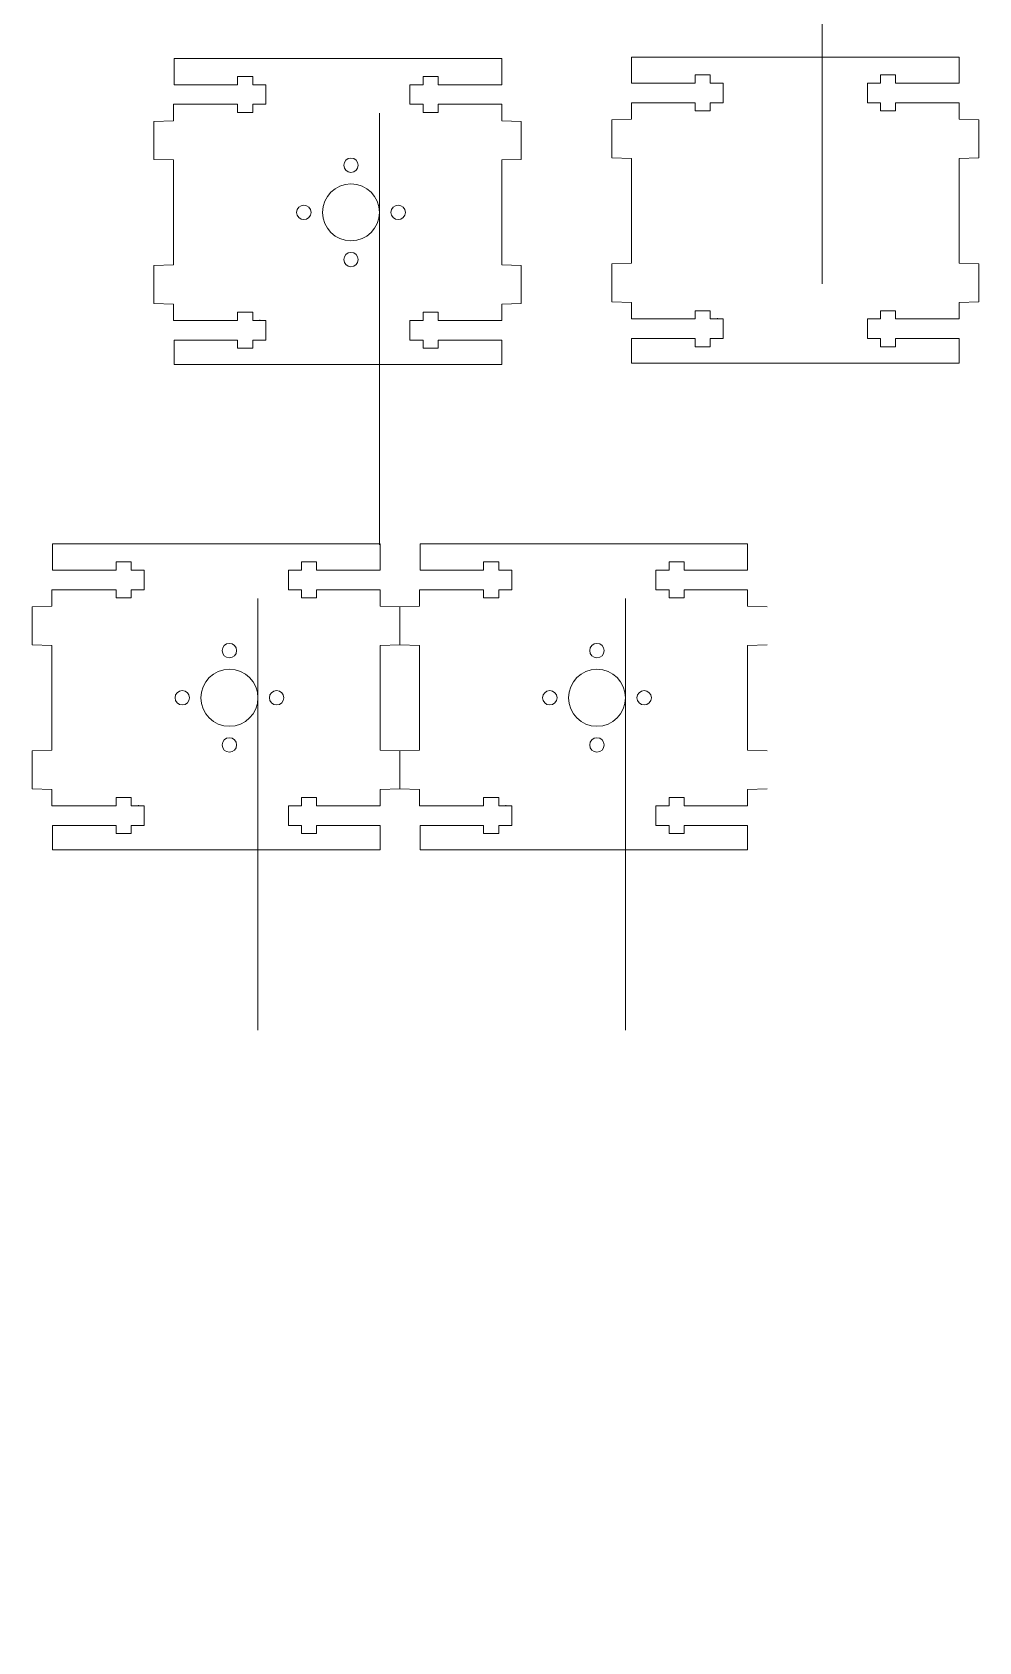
# Model space of a CAD drawing. Header units: millimetres. Extents: x -199 to 58, y -249 to 130.
# Drawn here: x -86.6 to 57.9, y -249.1 to -3.3 of the extents above; entities that cross this region are included whole.
import ezdxf

# ---------------------------------------------------------------- set-up
doc = ezdxf.new("R2010")
doc.units = ezdxf.units.MM
doc.header["$MEASUREMENT"] = 0
doc.layers.add('Layer 1', color=7, linetype='Continuous')

msp = doc.modelspace()

# ---------------------------------------------------------------- linework, layer by layer
at = {"layer": 'Layer 1', "lineweight": 9}
msp.add_open_spline([(33.9639, 29.4011), (33.9639, 32.77), (31.2329, 35.5011), (27.8639, 35.5011), (27.8639, 35.5011), (24.495, 35.5011), (21.7639, 32.77), (21.7639, 29.4011), (21.7639, 29.4011), (21.7639, 26.0321), (24.495, 23.3011), (27.8639, 23.3011), (27.8639, 23.3011), (31.2328, 23.301), (33.9639, 26.0321), (33.9639, 29.401), (33.9639, 130.468), (33.9639, -172.7329), (33.9639, 29.4011)], degree=3, knots=[0, 0, 0, 0, 0.2, 0.2, 0.2, 0.2, 0.4, 0.4, 0.4, 0.4, 0.6, 0.6, 0.6, 0.6, 1, 1, 1, 1.0001, 1.0001, 1.0001, 1.0001], dxfattribs=at)
at = {"layer": 'Layer 1', "color": 1, "lineweight": 9}
for points, knots in [([(-33.6092, -30.8316), (-33.6092, -28.4292), (-35.5567, -26.4816), (-37.9592, -26.4816), (-37.9592, -26.4816), (-40.3616, -26.4816), (-42.3092, -28.4292), (-42.3092, -30.8316), (-42.3092, -30.8316), (-42.3092, -33.2341), (-40.3616, -35.1816), (-37.9592, -35.1816), (-37.9592, -35.1816), (-35.5568, -35.1816), (-33.6092, -33.2341), (-33.6092, -30.8317), (-33.6092, 41.2403), (-33.6092, -174.9756), (-33.6092, -30.8316)], [0, 0, 0, 0, 0.2, 0.2, 0.2, 0.2, 0.4, 0.4, 0.4, 0.4, 0.6, 0.6, 0.6, 0.6, 1, 1, 1, 1.0001, 1.0001, 1.0001, 1.0001]), ([(-36.8592, -23.6316), (-36.8592, -23.0241), (-37.3517, -22.5316), (-37.9592, -22.5316), (-37.9592, -22.5316), (-38.5667, -22.5316), (-39.0592, -23.0241), (-39.0592, -23.6316), (-39.0592, -23.6316), (-39.0592, -24.2391), (-38.5667, -24.7316), (-37.9592, -24.7316), (-37.9592, -24.7316), (-37.3517, -24.7316), (-36.8592, -24.2392), (-36.8592, -23.6316)], [0, 0, 0, 0, 0.2, 0.2, 0.2, 0.2, 0.4, 0.4, 0.4, 0.4, 0.6, 0.6, 0.6, 0.6, 1, 1, 1, 1]), ([(-44.0592, -30.8316), (-44.0592, -30.2241), (-44.5517, -29.7316), (-45.1592, -29.7316), (-45.1592, -29.7316), (-45.7667, -29.7316), (-46.2592, -30.2241), (-46.2592, -30.8316), (-46.2592, -30.8316), (-46.2592, -31.4391), (-45.7667, -31.9316), (-45.1592, -31.9316), (-45.1592, -31.9316), (-44.5517, -31.9316), (-44.0592, -31.4392), (-44.0592, -30.8316)], [0, 0, 0, 0, 0.2, 0.2, 0.2, 0.2, 0.4, 0.4, 0.4, 0.4, 0.6, 0.6, 0.6, 0.6, 1, 1, 1, 1]), ([(-29.6592, -30.8316), (-29.6592, -30.2241), (-30.1517, -29.7316), (-30.7592, -29.7316), (-30.7592, -29.7316), (-31.3667, -29.7316), (-31.8592, -30.2241), (-31.8592, -30.8316), (-31.8592, -30.8316), (-31.8592, -31.4391), (-31.3667, -31.9316), (-30.7592, -31.9316), (-30.7592, -31.9316), (-30.1517, -31.9316), (-29.6592, -31.4392), (-29.6592, -30.8316)], [0, 0, 0, 0, 0.2, 0.2, 0.2, 0.2, 0.4, 0.4, 0.4, 0.4, 0.6, 0.6, 0.6, 0.6, 1, 1, 1, 1]), ([(-52.165, -104.9417), (-52.165, -102.5393), (-54.1125, -100.5917), (-56.515, -100.5917), (-56.515, -100.5917), (-58.9174, -100.5917), (-60.865, -102.5393), (-60.865, -104.9417), (-60.865, -104.9417), (-60.865, -107.3442), (-58.9174, -109.2917), (-56.515, -109.2917), (-56.515, -109.2917), (-54.1126, -109.2917), (-52.165, -107.3442), (-52.165, -104.9418), (-52.165, -32.8698), (-52.165, -249.0857), (-52.165, -104.9417)], [0, 0, 0, 0, 0.2, 0.2, 0.2, 0.2, 0.4, 0.4, 0.4, 0.4, 0.6, 0.6, 0.6, 0.6, 1, 1, 1, 1.0001, 1.0001, 1.0001, 1.0001]), ([(3.9354, -104.9417), (3.9354, -102.5393), (1.9879, -100.5917), (-0.4146, -100.5917), (-0.4146, -100.5917), (-2.817, -100.5917), (-4.7646, -102.5393), (-4.7646, -104.9417), (-4.7646, -104.9417), (-4.7646, -107.3442), (-2.817, -109.2917), (-0.4146, -109.2917), (-0.4146, -109.2917), (1.9878, -109.2917), (3.9354, -107.3442), (3.9354, -104.9418), (3.9354, -32.8698), (3.9354, -249.0857), (3.9354, -104.9417)], [0, 0, 0, 0, 0.2, 0.2, 0.2, 0.2, 0.4, 0.4, 0.4, 0.4, 0.6, 0.6, 0.6, 0.6, 1, 1, 1, 1.0001, 1.0001, 1.0001, 1.0001]), ([(-36.8592, -38.0316), (-36.8592, -37.4241), (-37.3517, -36.9316), (-37.9592, -36.9316), (-37.9592, -36.9316), (-38.5667, -36.9316), (-39.0592, -37.4241), (-39.0592, -38.0316), (-39.0592, -38.0316), (-39.0592, -38.6391), (-38.5667, -39.1316), (-37.9592, -39.1316), (-37.9592, -39.1316), (-37.3517, -39.1316), (-36.8592, -38.6392), (-36.8592, -38.0316)], [0, 0, 0, 0, 0.2, 0.2, 0.2, 0.2, 0.4, 0.4, 0.4, 0.4, 0.6, 0.6, 0.6, 0.6, 1, 1, 1, 1]), ([(-55.415, -97.7417), (-55.415, -97.1342), (-55.9075, -96.6417), (-56.515, -96.6417), (-56.515, -96.6417), (-57.1225, -96.6417), (-57.615, -97.1342), (-57.615, -97.7417), (-57.615, -97.7417), (-57.615, -98.3492), (-57.1225, -98.8417), (-56.515, -98.8417), (-56.515, -98.8417), (-55.9075, -98.8417), (-55.415, -98.3493), (-55.415, -97.7417)], [0, 0, 0, 0, 0.2, 0.2, 0.2, 0.2, 0.4, 0.4, 0.4, 0.4, 0.6, 0.6, 0.6, 0.6, 1, 1, 1, 1]), ([(0.6854, -97.7417), (0.6854, -97.1342), (0.1929, -96.6417), (-0.4146, -96.6417), (-0.4146, -96.6417), (-1.0221, -96.6417), (-1.5146, -97.1342), (-1.5146, -97.7417), (-1.5146, -97.7417), (-1.5146, -98.3492), (-1.0221, -98.8417), (-0.4146, -98.8417), (-0.4146, -98.8417), (0.1929, -98.8417), (0.6854, -98.3493), (0.6854, -97.7417)], [0, 0, 0, 0, 0.2, 0.2, 0.2, 0.2, 0.4, 0.4, 0.4, 0.4, 0.6, 0.6, 0.6, 0.6, 1, 1, 1, 1]), ([(-62.615, -104.9417), (-62.615, -104.3342), (-63.1075, -103.8417), (-63.715, -103.8417), (-63.715, -103.8417), (-64.3225, -103.8417), (-64.815, -104.3342), (-64.815, -104.9417), (-64.815, -104.9417), (-64.815, -105.5492), (-64.3225, -106.0417), (-63.715, -106.0417), (-63.715, -106.0417), (-63.1075, -106.0417), (-62.615, -105.5493), (-62.615, -104.9417)], [0, 0, 0, 0, 0.2, 0.2, 0.2, 0.2, 0.4, 0.4, 0.4, 0.4, 0.6, 0.6, 0.6, 0.6, 1, 1, 1, 1]), ([(-48.215, -104.9417), (-48.215, -104.3342), (-48.7075, -103.8417), (-49.315, -103.8417), (-49.315, -103.8417), (-49.9225, -103.8417), (-50.415, -104.3342), (-50.415, -104.9417), (-50.415, -104.9417), (-50.415, -105.5492), (-49.9225, -106.0417), (-49.315, -106.0417), (-49.315, -106.0417), (-48.7075, -106.0417), (-48.215, -105.5493), (-48.215, -104.9417)], [0, 0, 0, 0, 0.2, 0.2, 0.2, 0.2, 0.4, 0.4, 0.4, 0.4, 0.6, 0.6, 0.6, 0.6, 1, 1, 1, 1]), ([(-6.5146, -104.9417), (-6.5146, -104.3342), (-7.0071, -103.8417), (-7.6146, -103.8417), (-7.6146, -103.8417), (-8.2221, -103.8417), (-8.7146, -104.3342), (-8.7146, -104.9417), (-8.7146, -104.9417), (-8.7146, -105.5492), (-8.2221, -106.0417), (-7.6146, -106.0417), (-7.6146, -106.0417), (-7.0071, -106.0417), (-6.5146, -105.5493), (-6.5146, -104.9417)], [0, 0, 0, 0, 0.2, 0.2, 0.2, 0.2, 0.4, 0.4, 0.4, 0.4, 0.6, 0.6, 0.6, 0.6, 1, 1, 1, 1]), ([(7.8854, -104.9417), (7.8854, -104.3342), (7.3929, -103.8417), (6.7854, -103.8417), (6.7854, -103.8417), (6.1779, -103.8417), (5.6854, -104.3342), (5.6854, -104.9417), (5.6854, -104.9417), (5.6854, -105.5492), (6.1779, -106.0417), (6.7854, -106.0417), (6.7854, -106.0417), (7.3929, -106.0417), (7.8854, -105.5493), (7.8854, -104.9417)], [0, 0, 0, 0, 0.2, 0.2, 0.2, 0.2, 0.4, 0.4, 0.4, 0.4, 0.6, 0.6, 0.6, 0.6, 1, 1, 1, 1]), ([(-55.415, -112.1417), (-55.415, -111.5342), (-55.9075, -111.0417), (-56.515, -111.0417), (-56.515, -111.0417), (-57.1225, -111.0417), (-57.615, -111.5342), (-57.615, -112.1417), (-57.615, -112.1417), (-57.615, -112.7492), (-57.1225, -113.2417), (-56.515, -113.2417), (-56.515, -113.2417), (-55.9075, -113.2417), (-55.415, -112.7493), (-55.415, -112.1417)], [0, 0, 0, 0, 0.2, 0.2, 0.2, 0.2, 0.4, 0.4, 0.4, 0.4, 0.6, 0.6, 0.6, 0.6, 1, 1, 1, 1]), ([(0.6854, -112.1417), (0.6854, -111.5342), (0.1929, -111.0417), (-0.4146, -111.0417), (-0.4146, -111.0417), (-1.0221, -111.0417), (-1.5146, -111.5342), (-1.5146, -112.1417), (-1.5146, -112.1417), (-1.5146, -112.7492), (-1.0221, -113.2417), (-0.4146, -113.2417), (-0.4146, -113.2417), (0.1929, -113.2417), (0.6854, -112.7493), (0.6854, -112.1417)], [0, 0, 0, 0, 0.2, 0.2, 0.2, 0.2, 0.4, 0.4, 0.4, 0.4, 0.6, 0.6, 0.6, 0.6, 1, 1, 1, 1])]:
    msp.add_open_spline(points, degree=3, knots=knots, dxfattribs=at)
for points in [[(-64.9592, -11.3316), (-64.9592, -11.3316), (-64.9592, -7.3453), (-64.9592, -7.3453)], [(-64.9592, -7.3453), (-64.9592, -7.3453), (-14.9592, -7.3453), (-14.9592, -7.3453)], [(-14.9592, -7.3453), (-14.9592, -7.3453), (-14.9592, -11.3316), (-14.9592, -11.3316)], [(-64.9592, -11.3316), (-64.9592, -11.3316), (-55.2592, -11.3316), (-55.2592, -11.3316)], [(-55.2592, -10.0816), (-55.2592, -10.0816), (-55.2592, -11.3316), (-55.2592, -11.3316)], [(-52.9592, -10.0816), (-52.9592, -10.0816), (-55.2592, -10.0816), (-55.2592, -10.0816)], [(-52.9592, -11.3316), (-52.9592, -11.3316), (-52.9592, -10.0816), (-52.9592, -10.0816)], [(-52.9592, -11.3316), (-52.9592, -11.3316), (-50.9592, -11.3316), (-50.9592, -11.3316)], [(-50.9592, -11.3316), (-50.9592, -11.3316), (-50.9592, -14.3316), (-50.9592, -14.3316)], [(-28.9592, -11.3316), (-28.9592, -11.3316), (-28.9592, -14.3316), (-28.9592, -14.3316)], [(-26.9592, -11.3316), (-26.9592, -11.3316), (-28.9592, -11.3316), (-28.9592, -11.3316)], [(-26.9592, -10.0816), (-26.9592, -10.0816), (-24.6592, -10.0816), (-24.6592, -10.0816)], [(-26.9592, -11.3316), (-26.9592, -11.3316), (-26.9592, -10.0816), (-26.9592, -10.0816)], [(-24.6592, -10.0816), (-24.6592, -10.0816), (-24.6592, -11.3316), (-24.6592, -11.3316)], [(-14.9592, -11.3316), (-14.9592, -11.3316), (-24.6592, -11.3316), (-24.6592, -11.3316)], [(-65.0592, -16.8316), (-65.0592, -16.8316), (-65.0592, -14.3316), (-65.0592, -14.3316)], [(-55.2592, -14.3316), (-55.2592, -14.3316), (-65.0592, -14.3316), (-65.0592, -14.3316)], [(-55.2592, -14.3316), (-55.2592, -14.3316), (-55.2592, -15.5816), (-55.2592, -15.5816)], [(-50.9592, -14.3316), (-50.9592, -14.3316), (-52.9592, -14.3316), (-52.9592, -14.3316)], [(-52.9592, -15.5816), (-52.9592, -15.5816), (-52.9592, -14.3316), (-52.9592, -14.3316)], [(-28.9592, -14.3316), (-28.9592, -14.3316), (-26.9592, -14.3316), (-26.9592, -14.3316)], [(-26.9592, -15.5816), (-26.9592, -15.5816), (-26.9592, -14.3316), (-26.9592, -14.3316)], [(-24.6592, -14.3316), (-24.6592, -14.3316), (-14.9592, -14.3316), (-14.9592, -14.3316)], [(-24.6592, -14.3316), (-24.6592, -14.3316), (-24.6592, -15.5816), (-24.6592, -15.5816)], [(-14.9592, -14.3316), (-14.9592, -14.3316), (-14.9592, -16.8316), (-14.9592, -16.8316)], [(-68.0596, -16.9316), (-68.0596, -16.9316), (-68.0596, -22.7316), (-68.0596, -22.7316)], [(-68.0592, -16.9316), (-68.0592, -16.9316), (-65.0592, -16.8316), (-65.0592, -16.8316)], [(-55.2592, -15.5816), (-55.2592, -15.5816), (-52.9592, -15.5816), (-52.9592, -15.5816)], [(-24.6592, -15.5816), (-24.6592, -15.5816), (-26.9592, -15.5816), (-26.9592, -15.5816)], [(-14.9592, -16.8316), (-14.9592, -16.8316), (-11.9592, -16.9316), (-11.9592, -16.9316)], [(-11.9592, -16.9316), (-11.9592, -16.9316), (-11.9592, -22.7316), (-11.9592, -22.7316)], [(-65.0592, -22.8316), (-65.0592, -22.8316), (-68.0592, -22.7316), (-68.0592, -22.7316)], [(-65.0592, -30.8316), (-65.0592, -30.8316), (-65.0592, -22.8316), (-65.0592, -22.8316)], [(-11.9592, -22.7316), (-11.9592, -22.7316), (-14.9592, -22.8316), (-14.9592, -22.8316)], [(-14.9592, -22.8316), (-14.9592, -22.8316), (-14.9592, -30.8316), (-14.9592, -30.8316)], [(-65.0592, -38.8316), (-65.0592, -38.8316), (-65.0592, -30.8316), (-65.0592, -30.8316)], [(-14.9592, -30.8316), (-14.9592, -30.8316), (-14.9592, -38.8316), (-14.9592, -38.8316)], [(-68.0596, -38.9316), (-68.0596, -38.9316), (-68.0596, -44.7316), (-68.0596, -44.7316)], [(-65.0592, -38.8316), (-65.0592, -38.8316), (-68.0592, -38.9316), (-68.0592, -38.9316)], [(-14.9592, -38.8316), (-14.9592, -38.8316), (-11.9592, -38.9316), (-11.9592, -38.9316)], [(-11.9592, -38.9316), (-11.9592, -38.9316), (-11.9592, -44.7316), (-11.9592, -44.7316)], [(-65.0592, -44.8316), (-65.0592, -44.8316), (-68.0592, -44.7316), (-68.0592, -44.7316)], [(-65.0592, -47.3316), (-65.0592, -47.3316), (-65.0592, -44.8316), (-65.0592, -44.8316)], [(-55.2592, -47.3316), (-55.2592, -47.3316), (-55.2592, -46.0816), (-55.2592, -46.0816)], [(-55.2592, -46.0816), (-55.2592, -46.0816), (-52.9592, -46.0816), (-52.9592, -46.0816)], [(-52.9592, -46.0816), (-52.9592, -46.0816), (-52.9592, -47.3316), (-52.9592, -47.3316)], [(-26.9592, -46.0816), (-26.9592, -46.0816), (-26.9592, -47.3316), (-26.9592, -47.3316)], [(-24.6592, -46.0816), (-24.6592, -46.0816), (-26.9592, -46.0816), (-26.9592, -46.0816)], [(-24.6592, -47.3316), (-24.6592, -47.3316), (-24.6592, -46.0816), (-24.6592, -46.0816)], [(-11.9592, -44.7316), (-11.9592, -44.7316), (-14.9592, -44.8316), (-14.9592, -44.8316)], [(-14.9592, -44.8316), (-14.9592, -44.8316), (-14.9592, -47.3316), (-14.9592, -47.3316)], [(-55.2592, -47.3316), (-55.2592, -47.3316), (-65.0592, -47.3316), (-65.0592, -47.3316)], [(-50.9592, -47.3316), (-50.9592, -47.3316), (-52.9592, -47.3316), (-52.9592, -47.3316)], [(-51.8592, -47.3316), (-51.8592, -47.3316), (-51.8592, -47.2316), (-51.8592, -47.2316)], [(-50.9592, -50.3316), (-50.9592, -50.3316), (-50.9592, -47.3316), (-50.9592, -47.3316)], [(-28.9592, -50.3316), (-28.9592, -50.3316), (-28.9592, -47.3316), (-28.9592, -47.3316)], [(-28.9592, -47.3316), (-28.9592, -47.3316), (-26.9592, -47.3316), (-26.9592, -47.3316)], [(-24.6592, -47.3316), (-24.6592, -47.3316), (-14.9592, -47.3316), (-14.9592, -47.3316)], [(-64.9592, -54.0628), (-64.9592, -54.0628), (-64.9592, -50.3316), (-64.9592, -50.3316)], [(-64.9592, -50.3316), (-64.9592, -50.3316), (-55.2592, -50.3316), (-55.2592, -50.3316)], [(-55.2592, -51.5816), (-55.2592, -51.5816), (-55.2592, -50.3316), (-55.2592, -50.3316)], [(-52.9592, -51.5816), (-52.9592, -51.5816), (-55.2592, -51.5816), (-55.2592, -51.5816)], [(-52.9592, -50.3316), (-52.9592, -50.3316), (-50.9592, -50.3316), (-50.9592, -50.3316)], [(-52.9592, -50.3316), (-52.9592, -50.3316), (-52.9592, -51.5816), (-52.9592, -51.5816)], [(-26.9592, -50.3316), (-26.9592, -50.3316), (-28.9592, -50.3316), (-28.9592, -50.3316)], [(-26.9592, -50.3316), (-26.9592, -50.3316), (-26.9592, -51.5816), (-26.9592, -51.5816)], [(-26.9592, -51.5816), (-26.9592, -51.5816), (-24.6592, -51.5816), (-24.6592, -51.5816)], [(-14.9592, -50.3316), (-14.9592, -50.3316), (-24.6592, -50.3316), (-24.6592, -50.3316)], [(-24.6592, -51.5816), (-24.6592, -51.5816), (-24.6592, -50.3316), (-24.6592, -50.3316)], [(-14.9592, -50.3316), (-14.9592, -50.3316), (-14.9592, -54.0628), (-14.9592, -54.0628)], [(-64.9592, -54.0628), (-64.9592, -54.0628), (-14.9592, -54.0628), (-14.9592, -54.0628)], [(-83.515, -85.4417), (-83.515, -85.4417), (-83.515, -81.4554), (-83.515, -81.4554)], [(-83.515, -81.4554), (-83.515, -81.4554), (-33.515, -81.4554), (-33.515, -81.4554)], [(-33.515, -81.4554), (-33.515, -81.4554), (-33.515, -85.4417), (-33.515, -85.4417)], [(-27.4146, -85.4417), (-27.4146, -85.4417), (-27.4146, -81.4554), (-27.4146, -81.4554)], [(-27.4146, -81.4554), (-27.4146, -81.4554), (22.5854, -81.4554), (22.5854, -81.4554)], [(22.5854, -81.4554), (22.5854, -81.4554), (22.5854, -85.4417), (22.5854, -85.4417)], [(-83.515, -85.4417), (-83.515, -85.4417), (-73.815, -85.4417), (-73.815, -85.4417)], [(-73.815, -84.1917), (-73.815, -84.1917), (-73.815, -85.4417), (-73.815, -85.4417)], [(-71.515, -84.1917), (-71.515, -84.1917), (-73.815, -84.1917), (-73.815, -84.1917)], [(-71.515, -85.4417), (-71.515, -85.4417), (-71.515, -84.1917), (-71.515, -84.1917)], [(-71.515, -85.4417), (-71.515, -85.4417), (-69.515, -85.4417), (-69.515, -85.4417)], [(-69.515, -85.4417), (-69.515, -85.4417), (-69.515, -88.4417), (-69.515, -88.4417)], [(-47.515, -85.4417), (-47.515, -85.4417), (-47.515, -88.4417), (-47.515, -88.4417)], [(-45.515, -85.4417), (-45.515, -85.4417), (-47.515, -85.4417), (-47.515, -85.4417)], [(-45.515, -84.1917), (-45.515, -84.1917), (-43.215, -84.1917), (-43.215, -84.1917)], [(-45.515, -85.4417), (-45.515, -85.4417), (-45.515, -84.1917), (-45.515, -84.1917)], [(-43.215, -84.1917), (-43.215, -84.1917), (-43.215, -85.4417), (-43.215, -85.4417)], [(-33.515, -85.4417), (-33.515, -85.4417), (-43.215, -85.4417), (-43.215, -85.4417)], [(-27.4146, -85.4417), (-27.4146, -85.4417), (-17.7146, -85.4417), (-17.7146, -85.4417)], [(-17.7146, -84.1917), (-17.7146, -84.1917), (-17.7146, -85.4417), (-17.7146, -85.4417)], [(-15.4146, -84.1917), (-15.4146, -84.1917), (-17.7146, -84.1917), (-17.7146, -84.1917)], [(-15.4146, -85.4417), (-15.4146, -85.4417), (-15.4146, -84.1917), (-15.4146, -84.1917)], [(-15.4146, -85.4417), (-15.4146, -85.4417), (-13.4146, -85.4417), (-13.4146, -85.4417)], [(-13.4146, -85.4417), (-13.4146, -85.4417), (-13.4146, -88.4417), (-13.4146, -88.4417)], [(8.5854, -85.4417), (8.5854, -85.4417), (8.5854, -88.4417), (8.5854, -88.4417)], [(10.5854, -85.4417), (10.5854, -85.4417), (8.5854, -85.4417), (8.5854, -85.4417)], [(10.5854, -84.1917), (10.5854, -84.1917), (12.8854, -84.1917), (12.8854, -84.1917)], [(10.5854, -85.4417), (10.5854, -85.4417), (10.5854, -84.1917), (10.5854, -84.1917)], [(12.8854, -84.1917), (12.8854, -84.1917), (12.8854, -85.4417), (12.8854, -85.4417)], [(22.5854, -85.4417), (22.5854, -85.4417), (12.8854, -85.4417), (12.8854, -85.4417)], [(-83.615, -90.9417), (-83.615, -90.9417), (-83.615, -88.4417), (-83.615, -88.4417)], [(-73.815, -88.4417), (-73.815, -88.4417), (-83.615, -88.4417), (-83.615, -88.4417)], [(-73.815, -88.4417), (-73.815, -88.4417), (-73.815, -89.6917), (-73.815, -89.6917)], [(-69.515, -88.4417), (-69.515, -88.4417), (-71.515, -88.4417), (-71.515, -88.4417)], [(-71.515, -89.6917), (-71.515, -89.6917), (-71.515, -88.4417), (-71.515, -88.4417)], [(-47.515, -88.4417), (-47.515, -88.4417), (-45.515, -88.4417), (-45.515, -88.4417)], [(-45.515, -89.6917), (-45.515, -89.6917), (-45.515, -88.4417), (-45.515, -88.4417)], [(-43.215, -88.4417), (-43.215, -88.4417), (-33.515, -88.4417), (-33.515, -88.4417)], [(-43.215, -88.4417), (-43.215, -88.4417), (-43.215, -89.6917), (-43.215, -89.6917)], [(-33.515, -88.4417), (-33.515, -88.4417), (-33.515, -90.9417), (-33.515, -90.9417)], [(-27.5146, -90.9417), (-27.5146, -90.9417), (-27.5146, -88.4417), (-27.5146, -88.4417)], [(-17.7146, -88.4417), (-17.7146, -88.4417), (-27.5146, -88.4417), (-27.5146, -88.4417)], [(-17.7146, -88.4417), (-17.7146, -88.4417), (-17.7146, -89.6917), (-17.7146, -89.6917)], [(-13.4146, -88.4417), (-13.4146, -88.4417), (-15.4146, -88.4417), (-15.4146, -88.4417)], [(-15.4146, -89.6917), (-15.4146, -89.6917), (-15.4146, -88.4417), (-15.4146, -88.4417)], [(8.5854, -88.4417), (8.5854, -88.4417), (10.5854, -88.4417), (10.5854, -88.4417)], [(10.5854, -89.6917), (10.5854, -89.6917), (10.5854, -88.4417), (10.5854, -88.4417)], [(12.8854, -88.4417), (12.8854, -88.4417), (22.5854, -88.4417), (22.5854, -88.4417)], [(12.8854, -88.4417), (12.8854, -88.4417), (12.8854, -89.6917), (12.8854, -89.6917)], [(22.5854, -88.4417), (22.5854, -88.4417), (22.5854, -90.9417), (22.5854, -90.9417)], [(-73.815, -89.6917), (-73.815, -89.6917), (-71.515, -89.6917), (-71.515, -89.6917)], [(-43.215, -89.6917), (-43.215, -89.6917), (-45.515, -89.6917), (-45.515, -89.6917)], [(-17.7146, -89.6917), (-17.7146, -89.6917), (-15.4146, -89.6917), (-15.4146, -89.6917)], [(12.8854, -89.6917), (12.8854, -89.6917), (10.5854, -89.6917), (10.5854, -89.6917)], [(-86.615, -91.0417), (-86.615, -91.0417), (-83.615, -90.9417), (-83.615, -90.9417)], [(-86.615, -91.0417), (-86.615, -91.0417), (-86.615, -96.8417), (-86.615, -96.8417)], [(-33.515, -90.9417), (-33.515, -90.9417), (-30.515, -91.0417), (-30.515, -91.0417)], [(-30.515, -91.0417), (-30.515, -91.0417), (-30.515, -96.8417), (-30.515, -96.8417)], [(-30.5146, -91.0417), (-30.5146, -91.0417), (-27.5146, -90.9417), (-27.5146, -90.9417)], [(-30.5146, -91.0417), (-30.5146, -91.0417), (-30.5146, -96.8417), (-30.5146, -96.8417)], [(22.5854, -90.9417), (22.5854, -90.9417), (25.5854, -91.0417), (25.5854, -91.0417)], [(-83.615, -96.9417), (-83.615, -96.9417), (-86.615, -96.8417), (-86.615, -96.8417)], [(-83.615, -104.9417), (-83.615, -104.9417), (-83.615, -96.9417), (-83.615, -96.9417)], [(-30.515, -96.8417), (-30.515, -96.8417), (-33.515, -96.9417), (-33.515, -96.9417)], [(-33.515, -96.9417), (-33.515, -96.9417), (-33.515, -104.9417), (-33.515, -104.9417)], [(-27.5146, -96.9417), (-27.5146, -96.9417), (-30.5146, -96.8417), (-30.5146, -96.8417)], [(-27.5146, -104.9417), (-27.5146, -104.9417), (-27.5146, -96.9417), (-27.5146, -96.9417)], [(25.5854, -96.8417), (25.5854, -96.8417), (22.5854, -96.9417), (22.5854, -96.9417)], [(22.5854, -96.9417), (22.5854, -96.9417), (22.5854, -104.9417), (22.5854, -104.9417)], [(-83.615, -112.9417), (-83.615, -112.9417), (-83.615, -104.9417), (-83.615, -104.9417)], [(-33.515, -104.9417), (-33.515, -104.9417), (-33.515, -112.9417), (-33.515, -112.9417)], [(-27.5146, -112.9417), (-27.5146, -112.9417), (-27.5146, -104.9417), (-27.5146, -104.9417)], [(22.5854, -104.9417), (22.5854, -104.9417), (22.5854, -112.9417), (22.5854, -112.9417)], [(-83.615, -112.9417), (-83.615, -112.9417), (-86.615, -113.0417), (-86.615, -113.0417)], [(-86.615, -118.8417), (-86.615, -118.8417), (-86.615, -113.0417), (-86.615, -113.0417)], [(-33.515, -112.9417), (-33.515, -112.9417), (-30.515, -113.0417), (-30.515, -113.0417)], [(-30.515, -113.0417), (-30.515, -113.0417), (-30.515, -118.8417), (-30.515, -118.8417)], [(-27.5146, -112.9417), (-27.5146, -112.9417), (-30.5146, -113.0417), (-30.5146, -113.0417)], [(-30.5146, -118.8417), (-30.5146, -118.8417), (-30.5146, -113.0417), (-30.5146, -113.0417)], [(22.5854, -112.9417), (22.5854, -112.9417), (25.5854, -113.0417), (25.5854, -113.0417)], [(-83.615, -118.9417), (-83.615, -118.9417), (-86.615, -118.8417), (-86.615, -118.8417)], [(-83.615, -121.4417), (-83.615, -121.4417), (-83.615, -118.9417), (-83.615, -118.9417)], [(-73.815, -121.4417), (-73.815, -121.4417), (-73.815, -120.1917), (-73.815, -120.1917)], [(-73.815, -120.1917), (-73.815, -120.1917), (-71.515, -120.1917), (-71.515, -120.1917)], [(-71.515, -120.1917), (-71.515, -120.1917), (-71.515, -121.4417), (-71.515, -121.4417)], [(-45.515, -120.1917), (-45.515, -120.1917), (-45.515, -121.4417), (-45.515, -121.4417)], [(-43.215, -120.1917), (-43.215, -120.1917), (-45.515, -120.1917), (-45.515, -120.1917)], [(-43.215, -121.4417), (-43.215, -121.4417), (-43.215, -120.1917), (-43.215, -120.1917)], [(-30.515, -118.8417), (-30.515, -118.8417), (-33.515, -118.9417), (-33.515, -118.9417)], [(-33.515, -118.9417), (-33.515, -118.9417), (-33.515, -121.4417), (-33.515, -121.4417)], [(-27.5146, -118.9417), (-27.5146, -118.9417), (-30.5146, -118.8417), (-30.5146, -118.8417)], [(-27.5146, -121.4417), (-27.5146, -121.4417), (-27.5146, -118.9417), (-27.5146, -118.9417)], [(-17.7146, -121.4417), (-17.7146, -121.4417), (-17.7146, -120.1917), (-17.7146, -120.1917)], [(-17.7146, -120.1917), (-17.7146, -120.1917), (-15.4146, -120.1917), (-15.4146, -120.1917)], [(-15.4146, -120.1917), (-15.4146, -120.1917), (-15.4146, -121.4417), (-15.4146, -121.4417)], [(10.5854, -120.1917), (10.5854, -120.1917), (10.5854, -121.4417), (10.5854, -121.4417)], [(12.8854, -120.1917), (12.8854, -120.1917), (10.5854, -120.1917), (10.5854, -120.1917)], [(12.8854, -121.4417), (12.8854, -121.4417), (12.8854, -120.1917), (12.8854, -120.1917)], [(25.5854, -118.8417), (25.5854, -118.8417), (22.5854, -118.9417), (22.5854, -118.9417)], [(22.5854, -118.9417), (22.5854, -118.9417), (22.5854, -121.4417), (22.5854, -121.4417)], [(-73.815, -121.4417), (-73.815, -121.4417), (-83.615, -121.4417), (-83.615, -121.4417)], [(-69.515, -121.4417), (-69.515, -121.4417), (-71.515, -121.4417), (-71.515, -121.4417)], [(-70.415, -121.4417), (-70.415, -121.4417), (-70.415, -121.3417), (-70.415, -121.3417)], [(-69.515, -124.4417), (-69.515, -124.4417), (-69.515, -121.4417), (-69.515, -121.4417)], [(-47.515, -124.4417), (-47.515, -124.4417), (-47.515, -121.4417), (-47.515, -121.4417)], [(-47.515, -121.4417), (-47.515, -121.4417), (-45.515, -121.4417), (-45.515, -121.4417)], [(-43.215, -121.4417), (-43.215, -121.4417), (-33.515, -121.4417), (-33.515, -121.4417)], [(-17.7146, -121.4417), (-17.7146, -121.4417), (-27.5146, -121.4417), (-27.5146, -121.4417)], [(-13.4146, -121.4417), (-13.4146, -121.4417), (-15.4146, -121.4417), (-15.4146, -121.4417)], [(-14.3146, -121.4417), (-14.3146, -121.4417), (-14.3146, -121.3417), (-14.3146, -121.3417)], [(-13.4146, -124.4417), (-13.4146, -124.4417), (-13.4146, -121.4417), (-13.4146, -121.4417)], [(8.5854, -124.4417), (8.5854, -124.4417), (8.5854, -121.4417), (8.5854, -121.4417)], [(8.5854, -121.4417), (8.5854, -121.4417), (10.5854, -121.4417), (10.5854, -121.4417)], [(12.8854, -121.4417), (12.8854, -121.4417), (22.5854, -121.4417), (22.5854, -121.4417)], [(-83.515, -128.1729), (-83.515, -128.1729), (-83.515, -124.4417), (-83.515, -124.4417)], [(-83.515, -124.4417), (-83.515, -124.4417), (-73.815, -124.4417), (-73.815, -124.4417)], [(-73.815, -125.6917), (-73.815, -125.6917), (-73.815, -124.4417), (-73.815, -124.4417)], [(-71.515, -124.4417), (-71.515, -124.4417), (-69.515, -124.4417), (-69.515, -124.4417)], [(-71.515, -124.4417), (-71.515, -124.4417), (-71.515, -125.6917), (-71.515, -125.6917)], [(-45.515, -124.4417), (-45.515, -124.4417), (-47.515, -124.4417), (-47.515, -124.4417)], [(-45.515, -124.4417), (-45.515, -124.4417), (-45.515, -125.6917), (-45.515, -125.6917)], [(-33.515, -124.4417), (-33.515, -124.4417), (-43.215, -124.4417), (-43.215, -124.4417)], [(-43.215, -125.6917), (-43.215, -125.6917), (-43.215, -124.4417), (-43.215, -124.4417)], [(-33.515, -124.4417), (-33.515, -124.4417), (-33.515, -128.1729), (-33.515, -128.1729)], [(-27.4146, -128.1729), (-27.4146, -128.1729), (-27.4146, -124.4417), (-27.4146, -124.4417)], [(-27.4146, -124.4417), (-27.4146, -124.4417), (-17.7146, -124.4417), (-17.7146, -124.4417)], [(-17.7146, -125.6917), (-17.7146, -125.6917), (-17.7146, -124.4417), (-17.7146, -124.4417)], [(-15.4146, -124.4417), (-15.4146, -124.4417), (-13.4146, -124.4417), (-13.4146, -124.4417)], [(-15.4146, -124.4417), (-15.4146, -124.4417), (-15.4146, -125.6917), (-15.4146, -125.6917)], [(10.5854, -124.4417), (10.5854, -124.4417), (8.5854, -124.4417), (8.5854, -124.4417)], [(10.5854, -124.4417), (10.5854, -124.4417), (10.5854, -125.6917), (10.5854, -125.6917)], [(22.5854, -124.4417), (22.5854, -124.4417), (12.8854, -124.4417), (12.8854, -124.4417)], [(12.8854, -125.6917), (12.8854, -125.6917), (12.8854, -124.4417), (12.8854, -124.4417)], [(22.5854, -124.4417), (22.5854, -124.4417), (22.5854, -128.1729), (22.5854, -128.1729)], [(-71.515, -125.6917), (-71.515, -125.6917), (-73.815, -125.6917), (-73.815, -125.6917)], [(-45.515, -125.6917), (-45.515, -125.6917), (-43.215, -125.6917), (-43.215, -125.6917)], [(-15.4146, -125.6917), (-15.4146, -125.6917), (-17.7146, -125.6917), (-17.7146, -125.6917)], [(10.5854, -125.6917), (10.5854, -125.6917), (12.8854, -125.6917), (12.8854, -125.6917)], [(-83.515, -128.1729), (-83.515, -128.1729), (-33.515, -128.1729), (-33.515, -128.1729)], [(-27.4146, -128.1729), (-27.4146, -128.1729), (22.5854, -128.1729), (22.5854, -128.1729)]]:
    msp.add_open_spline(points, degree=3, dxfattribs=at)
at = {"layer": 'Layer 1', "lineweight": 9}
for points in [[(4.8639, -7.1126), (4.8639, -7.1126), (54.8639, -7.1126), (54.8639, -7.1126)], [(4.8639, -7.1126), (4.8639, -7.1126), (4.8639, -11.0989), (4.8639, -11.0989)], [(54.8639, -7.1126), (54.8639, -7.1126), (54.8639, -11.0989), (54.8639, -11.0989)], [(4.8639, -11.0989), (4.8639, -11.0989), (14.5639, -11.0989), (14.5639, -11.0989)], [(16.8639, -9.8489), (16.8639, -9.8489), (14.5639, -9.8489), (14.5639, -9.8489)], [(14.5639, -9.8489), (14.5639, -9.8489), (14.5639, -11.0989), (14.5639, -11.0989)], [(16.8639, -11.0989), (16.8639, -11.0989), (16.8639, -9.8489), (16.8639, -9.8489)], [(16.8639, -11.0989), (16.8639, -11.0989), (18.8639, -11.0989), (18.8639, -11.0989)], [(18.8639, -11.0989), (18.8639, -11.0989), (18.8639, -14.0989), (18.8639, -14.0989)], [(42.8639, -11.0989), (42.8639, -11.0989), (40.8639, -11.0989), (40.8639, -11.0989)], [(40.8639, -11.0989), (40.8639, -11.0989), (40.8639, -14.0989), (40.8639, -14.0989)], [(42.8639, -11.0989), (42.8639, -11.0989), (42.8639, -9.8489), (42.8639, -9.8489)], [(42.8639, -9.8489), (42.8639, -9.8489), (45.1639, -9.8489), (45.1639, -9.8489)], [(45.1639, -9.8489), (45.1639, -9.8489), (45.1639, -11.0989), (45.1639, -11.0989)], [(54.8639, -11.0989), (54.8639, -11.0989), (45.1639, -11.0989), (45.1639, -11.0989)], [(14.5639, -14.0989), (14.5639, -14.0989), (4.8639, -14.0989), (4.8639, -14.0989)], [(4.8639, -16.5989), (4.8639, -16.5989), (4.8639, -14.0989), (4.8639, -14.0989)], [(14.5639, -14.0989), (14.5639, -14.0989), (14.5639, -15.3489), (14.5639, -15.3489)], [(16.8639, -15.3489), (16.8639, -15.3489), (16.8639, -14.0989), (16.8639, -14.0989)], [(18.8639, -14.0989), (18.8639, -14.0989), (16.8639, -14.0989), (16.8639, -14.0989)], [(40.8639, -14.0989), (40.8639, -14.0989), (42.8639, -14.0989), (42.8639, -14.0989)], [(42.8639, -15.3489), (42.8639, -15.3489), (42.8639, -14.0989), (42.8639, -14.0989)], [(45.1639, -14.0989), (45.1639, -14.0989), (54.8639, -14.0989), (54.8639, -14.0989)], [(45.1639, -14.0989), (45.1639, -14.0989), (45.1639, -15.3489), (45.1639, -15.3489)], [(54.8639, -14.0989), (54.8639, -14.0989), (54.8639, -16.5989), (54.8639, -16.5989)], [(1.8639, -16.6989), (1.8639, -16.6989), (4.8639, -16.5989), (4.8639, -16.5989)], [(1.8639, -22.4989), (1.8639, -22.4989), (1.8639, -16.6989), (1.8639, -16.6989)], [(14.5639, -15.3489), (14.5639, -15.3489), (16.8639, -15.3489), (16.8639, -15.3489)], [(45.1639, -15.3489), (45.1639, -15.3489), (42.8639, -15.3489), (42.8639, -15.3489)], [(57.8639, -16.6989), (57.8639, -16.6989), (54.8639, -16.5989), (54.8639, -16.5989)], [(57.8639, -16.6989), (57.8639, -16.6989), (57.8639, -22.4989), (57.8639, -22.4989)], [(4.8639, -22.5989), (4.8639, -22.5989), (1.8639, -22.4989), (1.8639, -22.4989)], [(4.8639, -38.5989), (4.8639, -38.5989), (4.8639, -22.5989), (4.8639, -22.5989)], [(54.8639, -22.5989), (54.8639, -22.5989), (57.8639, -22.4989), (57.8639, -22.4989)], [(54.8639, -22.5989), (54.8639, -22.5989), (54.8639, -30.5989), (54.8639, -30.5989)], [(54.8639, -30.5989), (54.8639, -30.5989), (54.8639, -38.5989), (54.8639, -38.5989)], [(4.8639, -38.5989), (4.8639, -38.5989), (1.8639, -38.6989), (1.8639, -38.6989)], [(1.8639, -38.6989), (1.8639, -38.6989), (1.8639, -44.4989), (1.8639, -44.4989)], [(54.8639, -38.5989), (54.8639, -38.5989), (57.8639, -38.6989), (57.8639, -38.6989)], [(57.8639, -38.6989), (57.8639, -38.6989), (57.8639, -44.4989), (57.8639, -44.4989)], [(4.8639, -44.5989), (4.8639, -44.5989), (1.8639, -44.4989), (1.8639, -44.4989)], [(4.8639, -44.5989), (4.8639, -44.5989), (4.8639, -47.0989), (4.8639, -47.0989)], [(14.5639, -47.0989), (14.5639, -47.0989), (14.5639, -45.8489), (14.5639, -45.8489)], [(14.5639, -45.8489), (14.5639, -45.8489), (16.8639, -45.8489), (16.8639, -45.8489)], [(16.8639, -45.8489), (16.8639, -45.8489), (16.8639, -47.0989), (16.8639, -47.0989)], [(45.1639, -45.8489), (45.1639, -45.8489), (42.8639, -45.8489), (42.8639, -45.8489)], [(42.8639, -45.8489), (42.8639, -45.8489), (42.8639, -47.0989), (42.8639, -47.0989)], [(45.1639, -47.0989), (45.1639, -47.0989), (45.1639, -45.8489), (45.1639, -45.8489)], [(57.8639, -44.4989), (57.8639, -44.4989), (54.8639, -44.5989), (54.8639, -44.5989)], [(54.8639, -44.5989), (54.8639, -44.5989), (54.8639, -47.0989), (54.8639, -47.0989)], [(14.5639, -47.0989), (14.5639, -47.0989), (4.8639, -47.0989), (4.8639, -47.0989)], [(18.8639, -47.0989), (18.8639, -47.0989), (16.8639, -47.0989), (16.8639, -47.0989)], [(17.9639, -47.0989), (17.9639, -47.0989), (17.9639, -46.9989), (17.9639, -46.9989)], [(18.8639, -50.0989), (18.8639, -50.0989), (18.8639, -47.0989), (18.8639, -47.0989)], [(40.8639, -47.0989), (40.8639, -47.0989), (42.8639, -47.0989), (42.8639, -47.0989)], [(40.8639, -50.0989), (40.8639, -50.0989), (40.8639, -47.0989), (40.8639, -47.0989)], [(45.1639, -47.0989), (45.1639, -47.0989), (54.8639, -47.0989), (54.8639, -47.0989)], [(4.8639, -50.0989), (4.8639, -50.0989), (14.5639, -50.0989), (14.5639, -50.0989)], [(4.8639, -53.8301), (4.8639, -53.8301), (4.8639, -50.0989), (4.8639, -50.0989)], [(14.5639, -51.3489), (14.5639, -51.3489), (14.5639, -50.0989), (14.5639, -50.0989)], [(16.8639, -51.3489), (16.8639, -51.3489), (14.5639, -51.3489), (14.5639, -51.3489)], [(16.8639, -50.0989), (16.8639, -50.0989), (16.8639, -51.3489), (16.8639, -51.3489)], [(16.8639, -50.0989), (16.8639, -50.0989), (18.8639, -50.0989), (18.8639, -50.0989)], [(42.8639, -50.0989), (42.8639, -50.0989), (40.8639, -50.0989), (40.8639, -50.0989)], [(42.8639, -50.0989), (42.8639, -50.0989), (42.8639, -51.3489), (42.8639, -51.3489)], [(42.8639, -51.3489), (42.8639, -51.3489), (45.1639, -51.3489), (45.1639, -51.3489)], [(54.8639, -50.0989), (54.8639, -50.0989), (45.1639, -50.0989), (45.1639, -50.0989)], [(45.1639, -51.3489), (45.1639, -51.3489), (45.1639, -50.0989), (45.1639, -50.0989)], [(54.8639, -50.0989), (54.8639, -50.0989), (54.8639, -53.8301), (54.8639, -53.8301)], [(4.8639, -53.8301), (4.8639, -53.8301), (54.8639, -53.8301), (54.8639, -53.8301)]]:
    msp.add_open_spline(points, degree=3, dxfattribs=at)

doc.saveas('drawing.dxf')
